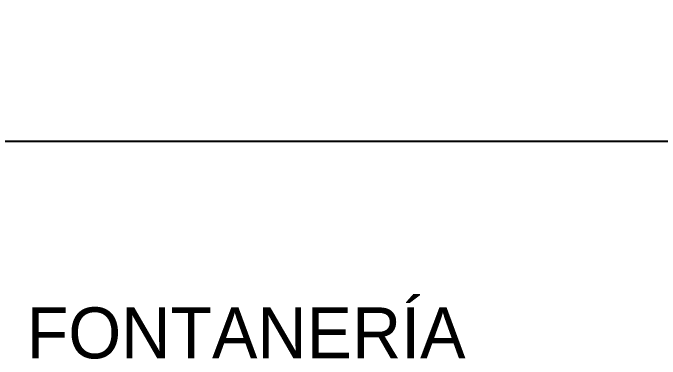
# Model space of a CAD drawing. Header units: millimetres. Extents: x 441156 to 441876, y 4514765 to 4515211.
# Drawn here: x 441478.1 to 441543, y 4514856.2 to 4514890.9 of the extents above; entities that cross this region are included whole.
import ezdxf

# ---------------------------------------------------------------- set-up
doc = ezdxf.new("R2010")
doc.units = ezdxf.units.MM
doc.linetypes.add('CONTINUA', pattern=[0])
doc.layers.add('01_texto cartela', color=5, linetype='Continuous')
doc.layers.add('_CAVITI-AUX', color=2, linetype='Continuous', lineweight=5)
doc.styles.add('Century Gothic_6', font='', dxfattribs={"height": 11})
doc.styles.get('Century Gothic_6').set_extended_font_data('Century Gothic')

msp = doc.modelspace()

# ---------------------------------------------------------------- hatches: boundary and pattern name
at = {"layer": '_CAVITI-AUX', "linetype": 'CONTINUA'}
h = msp.add_hatch(dxfattribs=at)
h.set_pattern_fill('ANSI31', color=254)
h.set_pattern_definition([(45, (0, 1.3944), (-2.2450640303, 2.2450640303), [])])
h.paths.add_polyline_path([(441539.87789326, 4514890.89595422), (441541.72378171, 4514890.89595422), (441541.72378171, 4514890.92092173), (441539.87789326, 4514890.92092173)])

# ---------------------------------------------------------------- linework, layer by layer
at = {"layer": '01_texto cartela', "color": 7}
msp.add_line((441156.6844611, 4514878.05450176), (441652.55003003, 4514878.05450176), dxfattribs=at)

# ---------------------------------------------------------------- texts
at = {"layer": '01_texto cartela', "color": 1, "insert": (441523.48171565, 4514861.39695732, 0.00000212), "char_height": 5.104796551, "width": 160.2563996468, "attachment_point": 3, "style": 'Century Gothic_6'}
msp.add_mtext('FONTANERÍA', dxfattribs=at)

doc.saveas('drawing.dxf')
